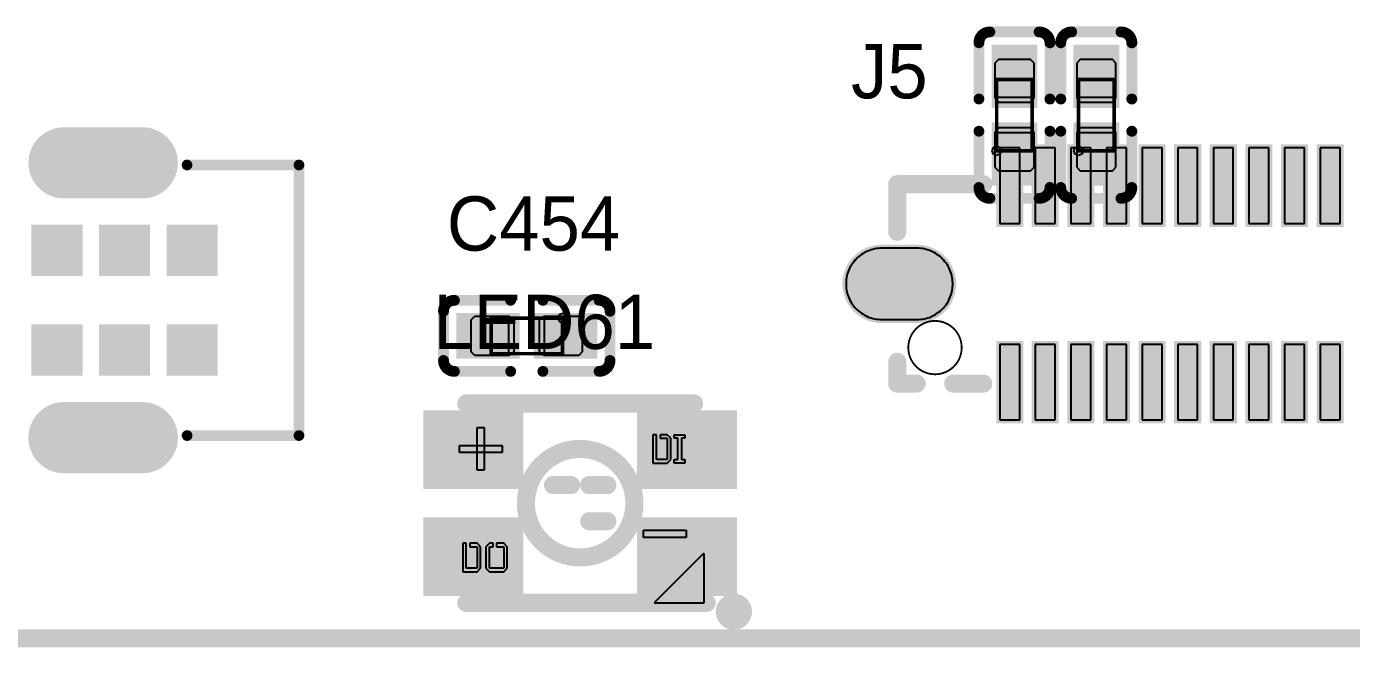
# Model space of a CAD drawing. Header units: millimetres. Extents: x 892 to 1144, y 1011 to 1123.
# Drawn here: x 1045.67 to 1064.28, y 1023.4 to 1032.12 of the extents above; entities that cross this region are included whole.
import ezdxf

# ---------------------------------------------------------------- set-up
doc = ezdxf.new("R2010")
doc.units = ezdxf.units.MM
for name, color, linetype in [('BottomLayer', 5, 'Continuous'), ('BottomOverlay', 54, 'Continuous'), ('BottomPaste', 16, 'Continuous'), ('BottomSolder', 6, 'Continuous'), ('KeepOutLayer', 6, 'Continuous'), ('Mechanical15', 56, 'Continuous'), ('Mechanical6', 56, 'Continuous'), ('MultiLayer', 9, 'Continuous'), ('TopLayer', 1, 'Continuous'), ('TopOverlay', 2, 'Continuous'), ('TopPaste', 8, 'Continuous'), ('TopSolder', 216, 'Continuous')]:
    doc.layers.add(name, color=color, linetype=linetype)

msp = doc.modelspace()

# ---------------------------------------------------------------- linework, layer by layer
at = {"layer": 'BottomLayer'}
for points, const_width in [([(1046.2, 1030.205), (1047.3, 1030.205)], 0.9), ([(1058.183, 1028.505), (1057.683, 1028.505)], 1), ([(1046.2, 1026.345), (1047.3, 1026.345)], 0.9)]:
    msp.add_lwpolyline(points, dxfattribs=dict(at, const_width=const_width))
for points, const_width in [([(1045.975, 1030.205, 1), (1046.425, 1030.205, 1)], 0.45), ([(1047.075, 1030.205, 1), (1047.525, 1030.205, 1)], 0.45), ([(1057.433, 1028.505, 1), (1057.933, 1028.505, 1)], 0.5), ([(1057.933, 1028.505, 1), (1058.433, 1028.505, 1)], 0.5), ([(1045.975, 1026.345, 1), (1046.425, 1026.345, 1)], 0.45), ([(1047.075, 1026.345, 1), (1047.525, 1026.345, 1)], 0.45)]:
    msp.add_lwpolyline(points, format="xyb", close=True, dxfattribs=dict(at, const_width=const_width))
for points in [[(1059.82, 1031.025), (1059.82, 1031.815), (1059.28, 1031.025), (1059.28, 1031.815)], [(1060.97, 1031.025), (1060.97, 1031.815), (1060.43, 1031.025), (1060.43, 1031.815)], [(1059.82, 1029.935), (1059.82, 1030.725), (1059.28, 1029.935), (1059.28, 1030.725)], [(1060.97, 1029.935), (1060.97, 1030.725), (1060.43, 1029.935), (1060.43, 1030.725)], [(1046.41, 1029.285), (1045.79, 1029.285), (1046.41, 1028.665), (1045.79, 1028.665)], [(1047.36, 1029.285), (1046.74, 1029.285), (1047.36, 1028.665), (1046.74, 1028.665)], [(1048.31, 1029.285), (1047.69, 1029.285), (1048.31, 1028.665), (1047.69, 1028.665)], [(1046.41, 1027.885), (1045.79, 1027.885), (1046.41, 1027.265), (1045.79, 1027.265)], [(1047.36, 1027.885), (1046.74, 1027.885), (1047.36, 1027.265), (1046.74, 1027.265)], [(1048.31, 1027.885), (1047.69, 1027.885), (1048.31, 1027.265), (1047.69, 1027.265)]]:
    msp.add_solid(points, dxfattribs=at)
at = {"layer": 'BottomOverlay', "const_width": 0.152}
for points in [[(1059.051, 1031.891, -0.414214), (1059.204, 1032.044)], [(1059.896, 1032.044, -0.414214), (1060.049, 1031.891)], [(1060.201, 1031.891, -0.414214), (1060.354, 1032.044)], [(1061.046, 1032.044, -0.414214), (1061.199, 1031.891)], [(1059.204, 1029.706, -0.414214), (1059.051, 1029.859)], [(1060.049, 1029.859, -0.414214), (1059.896, 1029.706)], [(1060.354, 1029.706, -0.414214), (1060.201, 1029.859)], [(1061.199, 1029.859, -0.414214), (1061.046, 1029.706)]]:
    msp.add_lwpolyline(points, format="xyb", dxfattribs=at)
for points in [[(1059.204, 1032.044), (1059.896, 1032.044)], [(1060.354, 1032.044), (1061.046, 1032.044)], [(1059.051, 1031.101), (1059.051, 1031.891)], [(1060.049, 1031.101), (1060.049, 1031.891)], [(1060.201, 1031.101), (1060.201, 1031.891)], [(1061.199, 1031.101), (1061.199, 1031.891)], [(1059.051, 1029.859), (1059.051, 1030.649)], [(1060.049, 1029.859), (1060.049, 1030.649)], [(1060.201, 1029.859), (1060.201, 1030.649)], [(1061.199, 1029.859), (1061.199, 1030.649)], [(1059.204, 1029.706), (1059.896, 1029.706)], [(1060.354, 1029.706), (1061.046, 1029.706)]]:
    msp.add_lwpolyline(points, dxfattribs=at)
at = {"layer": 'BottomOverlay', "const_width": 0.0762}
for points in [[(1059.166, 1032.044, 1), (1059.242, 1032.044, 1)], [(1059.166, 1032.044, 1), (1059.242, 1032.044, 1)], [(1059.858, 1032.044, 1), (1059.934, 1032.044, 1)], [(1059.858, 1032.044, 1), (1059.934, 1032.044, 1)], [(1060.316, 1032.044, 1), (1060.392, 1032.044, 1)], [(1060.316, 1032.044, 1), (1060.392, 1032.044, 1)], [(1061.008, 1032.044, 1), (1061.084, 1032.044, 1)], [(1061.008, 1032.044, 1), (1061.084, 1032.044, 1)], [(1059.013, 1031.891, 1), (1059.089, 1031.891, 1)], [(1059.013, 1031.891, 1), (1059.089, 1031.891, 1)], [(1060.01, 1031.891, 1), (1060.087, 1031.891, 1)], [(1060.01, 1031.891, 1), (1060.087, 1031.891, 1)], [(1060.163, 1031.891, 1), (1060.239, 1031.891, 1)], [(1060.163, 1031.891, 1), (1060.239, 1031.891, 1)], [(1061.16, 1031.891, 1), (1061.237, 1031.891, 1)], [(1061.16, 1031.891, 1), (1061.237, 1031.891, 1)], [(1059.013, 1031.101, 1), (1059.089, 1031.101, 1)], [(1060.01, 1031.101, 1), (1060.087, 1031.101, 1)], [(1060.163, 1031.101, 1), (1060.239, 1031.101, 1)], [(1061.16, 1031.101, 1), (1061.237, 1031.101, 1)], [(1059.013, 1030.649, 1), (1059.089, 1030.649, 1)], [(1060.01, 1030.649, 1), (1060.087, 1030.649, 1)], [(1060.163, 1030.649, 1), (1060.239, 1030.649, 1)], [(1061.16, 1030.649, 1), (1061.237, 1030.649, 1)], [(1059.013, 1029.859, 1), (1059.089, 1029.859, 1)], [(1059.013, 1029.859, 1), (1059.089, 1029.859, 1)], [(1060.01, 1029.859, 1), (1060.087, 1029.859, 1)], [(1060.01, 1029.859, 1), (1060.087, 1029.859, 1)], [(1060.163, 1029.859, 1), (1060.239, 1029.859, 1)], [(1060.163, 1029.859, 1), (1060.239, 1029.859, 1)], [(1061.16, 1029.859, 1), (1061.237, 1029.859, 1)], [(1061.16, 1029.859, 1), (1061.237, 1029.859, 1)], [(1059.166, 1029.706, 1), (1059.242, 1029.706, 1)], [(1059.166, 1029.706, 1), (1059.242, 1029.706, 1)], [(1059.858, 1029.706, 1), (1059.934, 1029.706, 1)], [(1059.858, 1029.706, 1), (1059.934, 1029.706, 1)], [(1060.316, 1029.706, 1), (1060.392, 1029.706, 1)], [(1060.316, 1029.706, 1), (1060.392, 1029.706, 1)], [(1061.008, 1029.706, 1), (1061.084, 1029.706, 1)], [(1061.008, 1029.706, 1), (1061.084, 1029.706, 1)]]:
    msp.add_lwpolyline(points, format="xyb", close=True, dxfattribs=at)
at = {"layer": 'BottomPaste'}
for p, q in [((1059.325, 1031.655), (1059.275, 1031.605)), ((1059.275, 1031.605), (1059.275, 1031.125)), ((1059.775, 1031.655), (1059.325, 1031.655)), ((1059.825, 1031.605), (1059.775, 1031.655)), ((1059.825, 1031.125), (1059.825, 1031.605)), ((1060.475, 1031.655), (1060.425, 1031.605)), ((1060.425, 1031.605), (1060.425, 1031.125)), ((1060.925, 1031.655), (1060.475, 1031.655)), ((1060.975, 1031.605), (1060.925, 1031.655)), ((1060.975, 1031.125), (1060.975, 1031.605)), ((1059.275, 1031.125), (1059.325, 1031.055)), ((1059.325, 1031.055), (1059.775, 1031.055)), ((1059.775, 1031.055), (1059.825, 1031.125)), ((1060.425, 1031.125), (1060.475, 1031.055)), ((1060.475, 1031.055), (1060.925, 1031.055)), ((1060.925, 1031.055), (1060.975, 1031.125)), ((1059.325, 1030.695), (1059.275, 1030.625)), ((1059.775, 1030.695), (1059.325, 1030.695)), ((1059.825, 1030.625), (1059.775, 1030.695)), ((1060.475, 1030.695), (1060.425, 1030.625)), ((1060.925, 1030.695), (1060.475, 1030.695)), ((1060.975, 1030.625), (1060.925, 1030.695)), ((1059.275, 1030.625), (1059.275, 1030.145)), ((1059.825, 1030.145), (1059.825, 1030.625)), ((1060.425, 1030.625), (1060.425, 1030.145)), ((1060.975, 1030.145), (1060.975, 1030.625)), ((1059.275, 1030.145), (1059.325, 1030.095)), ((1059.775, 1030.095), (1059.825, 1030.145)), ((1060.425, 1030.145), (1060.475, 1030.095)), ((1060.925, 1030.095), (1060.975, 1030.145)), ((1059.325, 1030.095), (1059.775, 1030.095)), ((1060.475, 1030.095), (1060.925, 1030.095))]:
    msp.add_line(p, q, dxfattribs=at)
for points in [[(1059.82, 1031.025), (1059.82, 1031.815), (1059.28, 1031.025), (1059.28, 1031.815)], [(1060.97, 1031.025), (1060.97, 1031.815), (1060.43, 1031.025), (1060.43, 1031.815)], [(1059.82, 1029.935), (1059.82, 1030.725), (1059.28, 1029.935), (1059.28, 1030.725)], [(1060.97, 1029.935), (1060.97, 1030.725), (1060.43, 1029.935), (1060.43, 1030.725)]]:
    msp.add_solid(points, dxfattribs=at)
at = {"layer": 'BottomSolder'}
for points, const_width in [([(1046.2, 1030.205), (1047.3, 1030.205)], 1), ([(1058.183, 1028.505), (1057.683, 1028.505)], 1.1), ([(1046.2, 1026.345), (1047.3, 1026.345)], 1)]:
    msp.add_lwpolyline(points, dxfattribs=dict(at, const_width=const_width))
for points, const_width in [([(1045.95, 1030.205, 1), (1046.45, 1030.205, 1)], 0.5), ([(1047.05, 1030.205, 1), (1047.55, 1030.205, 1)], 0.5), ([(1057.408, 1028.505, 1), (1057.958, 1028.505, 1)], 0.55), ([(1057.908, 1028.505, 1), (1058.458, 1028.505, 1)], 0.55), ([(1045.95, 1026.345, 1), (1046.45, 1026.345, 1)], 0.5), ([(1047.05, 1026.345, 1), (1047.55, 1026.345, 1)], 0.5)]:
    msp.add_lwpolyline(points, format="xyb", close=True, dxfattribs=dict(at, const_width=const_width))
for points in [[(1059.871, 1030.974), (1059.871, 1031.866), (1059.229, 1030.974), (1059.229, 1031.866)], [(1061.021, 1030.974), (1061.021, 1031.866), (1060.379, 1030.974), (1060.379, 1031.866)], [(1059.871, 1029.884), (1059.871, 1030.776), (1059.229, 1029.884), (1059.229, 1030.776)], [(1061.021, 1029.884), (1061.021, 1030.776), (1060.379, 1029.884), (1060.379, 1030.776)], [(1046.46, 1029.335), (1045.74, 1029.335), (1046.46, 1028.615), (1045.74, 1028.615)], [(1047.41, 1029.335), (1046.69, 1029.335), (1047.41, 1028.615), (1046.69, 1028.615)], [(1048.36, 1029.335), (1047.64, 1029.335), (1048.36, 1028.615), (1047.64, 1028.615)], [(1046.46, 1027.935), (1045.74, 1027.935), (1046.46, 1027.215), (1045.74, 1027.215)], [(1047.41, 1027.935), (1046.69, 1027.935), (1047.41, 1027.215), (1046.69, 1027.215)], [(1048.36, 1027.935), (1047.64, 1027.935), (1048.36, 1027.215), (1047.64, 1027.215)]]:
    msp.add_solid(points, dxfattribs=at)
at = {"layer": 'KeepOutLayer'}
for points, const_width in [([(1058.809, 1027.61, 1), (1058.059, 1027.61, 1)], 0.0254), ([(1058.052, 1027.61, 1), (1058.065, 1027.61, 1)], 0.0127), ([(1058.802, 1027.61, 1), (1058.815, 1027.61, 1)], 0.0127)]:
    msp.add_lwpolyline(points, format="xyb", close=True, dxfattribs=dict(at, const_width=const_width))
at = {"layer": 'KeepOutLayer', "const_width": 0.1}
msp.add_lwpolyline([(1032.725, 1023.525), (1123.925, 1023.525)], dxfattribs=at)
at = {"layer": 'Mechanical15'}
for p, q in [((1059.3, 1031.125), (1059.3, 1031.375)), ((1059.3, 1031.375), (1059.8, 1031.375)), ((1059.8, 1031.375), (1059.8, 1031.125)), ((1060.45, 1031.125), (1060.45, 1031.375)), ((1060.45, 1031.375), (1060.95, 1031.375)), ((1060.95, 1031.375), (1060.95, 1031.125)), ((1059.8, 1031.125), (1059.3, 1031.125)), ((1060.95, 1031.125), (1060.45, 1031.125)), ((1059.3, 1030.625), (1059.3, 1030.375)), ((1059.8, 1030.625), (1059.3, 1030.625)), ((1059.8, 1030.375), (1059.8, 1030.625)), ((1060.45, 1030.625), (1060.45, 1030.375)), ((1060.95, 1030.625), (1060.45, 1030.625)), ((1060.95, 1030.375), (1060.95, 1030.625)), ((1059.235, 1030.375), (1059.254, 1030.421)), ((1059.254, 1030.329), (1059.235, 1030.375)), ((1059.254, 1030.421), (1059.3, 1030.44)), ((1059.3, 1030.31), (1059.254, 1030.329)), ((1059.3, 1030.44), (1059.3, 1030.44)), ((1059.3, 1030.44), (1059.346, 1030.421)), ((1059.3, 1030.375), (1059.8, 1030.375)), ((1059.346, 1030.329), (1059.3, 1030.31)), ((1059.3, 1030.31), (1059.3, 1030.31)), ((1059.346, 1030.421), (1059.365, 1030.375)), ((1059.365, 1030.375), (1059.346, 1030.329)), ((1060.385, 1030.375), (1060.404, 1030.421)), ((1060.404, 1030.329), (1060.385, 1030.375)), ((1060.404, 1030.421), (1060.45, 1030.44)), ((1060.45, 1030.31), (1060.404, 1030.329)), ((1060.45, 1030.44), (1060.45, 1030.44)), ((1060.45, 1030.44), (1060.496, 1030.421)), ((1060.45, 1030.375), (1060.95, 1030.375)), ((1060.496, 1030.329), (1060.45, 1030.31)), ((1060.45, 1030.31), (1060.45, 1030.31)), ((1060.496, 1030.421), (1060.515, 1030.375)), ((1060.515, 1030.375), (1060.496, 1030.329)), ((1053.154, 1028.071), (1053.135, 1028.025)), ((1053.2, 1028.09), (1053.154, 1028.071)), ((1053.246, 1028.071), (1053.2, 1028.09)), ((1053.265, 1028.025), (1053.246, 1028.071)), ((1052.45, 1028.025), (1052.2, 1028.025)), ((1052.2, 1028.025), (1052.2, 1027.525)), ((1052.45, 1027.525), (1052.45, 1028.025)), ((1052.95, 1028.025), (1053.2, 1028.025)), ((1052.95, 1027.525), (1052.95, 1028.025)), ((1053.135, 1028.025), (1053.135, 1028.025)), ((1053.135, 1028.025), (1053.154, 1027.979)), ((1053.154, 1027.979), (1053.2, 1027.96)), ((1053.2, 1028.025), (1053.2, 1027.525)), ((1053.2, 1027.96), (1053.246, 1027.979)), ((1053.246, 1027.979), (1053.265, 1028.025)), ((1053.265, 1028.025), (1053.265, 1028.025)), ((1052.2, 1027.525), (1052.45, 1027.525)), ((1053.2, 1027.525), (1052.95, 1027.525))]:
    msp.add_line(p, q, dxfattribs=at)
at = {"layer": 'Mechanical15', "const_width": 0.0508}
for points in [[(1059.3, 1030.375), (1059.3, 1031.375)], [(1059.3, 1031.375), (1059.8, 1031.375)], [(1059.8, 1030.375), (1059.8, 1031.375)], [(1060.45, 1030.375), (1060.45, 1031.375)], [(1060.45, 1031.375), (1060.95, 1031.375)], [(1060.95, 1030.375), (1060.95, 1031.375)], [(1059.3, 1030.375), (1059.8, 1030.375)], [(1060.45, 1030.375), (1060.95, 1030.375)], [(1052.2, 1028.025), (1053.2, 1028.025)], [(1052.2, 1027.525), (1052.2, 1028.025)], [(1053.2, 1027.525), (1053.2, 1028.025)], [(1052.2, 1027.525), (1053.2, 1027.525)]]:
    msp.add_lwpolyline(points, dxfattribs=at)
at = {"layer": 'Mechanical15', "const_width": 0.0254}
for points in [[(1059.287, 1031.375, 1), (1059.313, 1031.375, 1)], [(1059.287, 1031.375, 1), (1059.313, 1031.375, 1)], [(1059.787, 1031.375, 1), (1059.813, 1031.375, 1)], [(1059.787, 1031.375, 1), (1059.813, 1031.375, 1)], [(1060.437, 1031.375, 1), (1060.463, 1031.375, 1)], [(1060.437, 1031.375, 1), (1060.463, 1031.375, 1)], [(1060.937, 1031.375, 1), (1060.963, 1031.375, 1)], [(1060.937, 1031.375, 1), (1060.963, 1031.375, 1)], [(1059.287, 1030.375, 1), (1059.313, 1030.375, 1)], [(1059.287, 1030.375, 1), (1059.313, 1030.375, 1)], [(1059.787, 1030.375, 1), (1059.813, 1030.375, 1)], [(1059.787, 1030.375, 1), (1059.813, 1030.375, 1)], [(1060.437, 1030.375, 1), (1060.463, 1030.375, 1)], [(1060.437, 1030.375, 1), (1060.463, 1030.375, 1)], [(1060.937, 1030.375, 1), (1060.963, 1030.375, 1)], [(1060.937, 1030.375, 1), (1060.963, 1030.375, 1)], [(1052.187, 1028.025, 1), (1052.213, 1028.025, 1)], [(1052.187, 1028.025, 1), (1052.213, 1028.025, 1)], [(1053.187, 1028.025, 1), (1053.213, 1028.025, 1)], [(1053.187, 1028.025, 1), (1053.213, 1028.025, 1)], [(1052.187, 1027.525, 1), (1052.213, 1027.525, 1)], [(1052.187, 1027.525, 1), (1052.213, 1027.525, 1)], [(1053.187, 1027.525, 1), (1053.213, 1027.525, 1)], [(1053.187, 1027.525, 1), (1053.213, 1027.525, 1)]]:
    msp.add_lwpolyline(points, format="xyb", close=True, dxfattribs=at)
at = {"layer": 'Mechanical6'}
for p, q in [((1052.003, 1025.887), (1052.003, 1026.487)), ((1052.003, 1026.487), (1052.103, 1026.487)), ((1052.103, 1026.487), (1052.103, 1025.887)), ((1051.753, 1026.137), (1051.753, 1026.237)), ((1051.753, 1026.237), (1052.353, 1026.237)), ((1052.353, 1026.237), (1052.353, 1026.137)), ((1054.522, 1026.387), (1054.472, 1026.387)), ((1054.472, 1026.387), (1054.472, 1025.987)), ((1054.522, 1026.037), (1054.522, 1026.387)), ((1054.672, 1026.387), (1054.572, 1026.387)), ((1054.572, 1026.387), (1054.572, 1026.337)), ((1054.572, 1026.337), (1054.672, 1026.337)), ((1054.722, 1026.337), (1054.672, 1026.387)), ((1054.672, 1026.337), (1054.672, 1026.037)), ((1054.722, 1026.037), (1054.722, 1026.337)), ((1054.772, 1026.337), (1054.772, 1026.387)), ((1054.772, 1026.387), (1054.922, 1026.387)), ((1054.822, 1026.337), (1054.772, 1026.337)), ((1054.822, 1026.037), (1054.822, 1026.337)), ((1054.922, 1026.337), (1054.872, 1026.337)), ((1054.872, 1026.337), (1054.872, 1026.037)), ((1054.922, 1026.387), (1054.922, 1026.337)), ((1052.353, 1026.137), (1051.753, 1026.137)), ((1054.672, 1026.037), (1054.522, 1026.037)), ((1054.672, 1025.987), (1054.722, 1026.037)), ((1054.772, 1025.987), (1054.772, 1026.037)), ((1054.772, 1026.037), (1054.822, 1026.037)), ((1054.872, 1026.037), (1054.922, 1026.037)), ((1054.922, 1026.037), (1054.922, 1025.987)), ((1052.103, 1025.887), (1052.003, 1025.887)), ((1054.472, 1025.987), (1054.672, 1025.987)), ((1054.922, 1025.987), (1054.772, 1025.987)), ((1054.339, 1024.944), (1054.339, 1025.044)), ((1054.339, 1025.044), (1054.939, 1025.044)), ((1054.939, 1024.944), (1054.339, 1024.944)), ((1054.939, 1025.044), (1054.939, 1024.944)), ((1051.851, 1024.863), (1051.801, 1024.863)), ((1051.801, 1024.863), (1051.801, 1024.463)), ((1051.851, 1024.513), (1051.851, 1024.863)), ((1052.001, 1024.863), (1051.901, 1024.863)), ((1051.901, 1024.863), (1051.901, 1024.813)), ((1051.901, 1024.813), (1052.001, 1024.813)), ((1052.051, 1024.813), (1052.001, 1024.863)), ((1052.001, 1024.813), (1052.001, 1024.513)), ((1052.051, 1024.513), (1052.051, 1024.813)), ((1052.176, 1024.863), (1052.126, 1024.813)), ((1052.126, 1024.813), (1052.126, 1024.513)), ((1052.226, 1024.863), (1052.176, 1024.863)), ((1052.176, 1024.513), (1052.176, 1024.813)), ((1052.176, 1024.813), (1052.226, 1024.813)), ((1052.226, 1024.813), (1052.226, 1024.863)), ((1052.376, 1024.863), (1052.276, 1024.863)), ((1052.276, 1024.863), (1052.276, 1024.813)), ((1052.276, 1024.813), (1052.376, 1024.813)), ((1052.426, 1024.813), (1052.376, 1024.863)), ((1052.376, 1024.813), (1052.376, 1024.513)), ((1052.426, 1024.513), (1052.426, 1024.813)), ((1055.18, 1024.715), (1054.49, 1024.025)), ((1055.19, 1024.715), (1055.18, 1024.715)), ((1055.19, 1024.025), (1055.19, 1024.715)), ((1051.801, 1024.463), (1052.001, 1024.463)), ((1052.001, 1024.513), (1051.851, 1024.513)), ((1052.001, 1024.463), (1052.051, 1024.513)), ((1052.126, 1024.513), (1052.126, 1024.513)), ((1052.126, 1024.513), (1052.176, 1024.463)), ((1052.376, 1024.513), (1052.176, 1024.513)), ((1052.176, 1024.463), (1052.376, 1024.463)), ((1052.376, 1024.463), (1052.426, 1024.513)), ((1054.49, 1024.025), (1055.19, 1024.025))]:
    msp.add_line(p, q, dxfattribs=at)
at = {"layer": 'MultiLayer'}
for points, const_width in [([(1046.2, 1030.205), (1047.3, 1030.205)], 0.9), ([(1058.183, 1028.505), (1057.683, 1028.505)], 1), ([(1046.2, 1026.345), (1047.3, 1026.345)], 0.9)]:
    msp.add_lwpolyline(points, dxfattribs=dict(at, const_width=const_width))
for points, const_width in [([(1045.975, 1030.205, 1), (1046.425, 1030.205, 1)], 0.45), ([(1047.075, 1030.205, 1), (1047.525, 1030.205, 1)], 0.45), ([(1057.433, 1028.505, 1), (1057.933, 1028.505, 1)], 0.5), ([(1057.933, 1028.505, 1), (1058.433, 1028.505, 1)], 0.5), ([(1045.975, 1026.345, 1), (1046.425, 1026.345, 1)], 0.45), ([(1047.075, 1026.345, 1), (1047.525, 1026.345, 1)], 0.45)]:
    msp.add_lwpolyline(points, format="xyb", close=True, dxfattribs=dict(at, const_width=const_width))
for points in [[(1046.41, 1029.285), (1045.79, 1029.285), (1046.41, 1028.665), (1045.79, 1028.665)], [(1047.36, 1029.285), (1046.74, 1029.285), (1047.36, 1028.665), (1046.74, 1028.665)], [(1048.31, 1029.285), (1047.69, 1029.285), (1048.31, 1028.665), (1047.69, 1028.665)], [(1046.41, 1027.885), (1045.79, 1027.885), (1046.41, 1027.265), (1045.79, 1027.265)], [(1047.36, 1027.885), (1046.74, 1027.885), (1047.36, 1027.265), (1046.74, 1027.265)], [(1048.31, 1027.885), (1047.69, 1027.885), (1048.31, 1027.265), (1047.69, 1027.265)]]:
    msp.add_solid(points, dxfattribs=at)
at = {"layer": 'TopLayer'}
for points, const_width in [([(1046.2, 1030.205), (1047.3, 1030.205)], 0.9), ([(1058.183, 1028.505), (1057.683, 1028.505)], 1), ([(1046.2, 1026.345), (1047.3, 1026.345)], 0.9)]:
    msp.add_lwpolyline(points, dxfattribs=dict(at, const_width=const_width))
for points, const_width in [([(1045.975, 1030.205, 1), (1046.425, 1030.205, 1)], 0.45), ([(1047.075, 1030.205, 1), (1047.525, 1030.205, 1)], 0.45), ([(1057.433, 1028.505, 1), (1057.933, 1028.505, 1)], 0.5), ([(1057.933, 1028.505, 1), (1058.433, 1028.505, 1)], 0.5), ([(1045.975, 1026.345, 1), (1046.425, 1026.345, 1)], 0.45), ([(1047.075, 1026.345, 1), (1047.525, 1026.345, 1)], 0.45)]:
    msp.add_lwpolyline(points, format="xyb", close=True, dxfattribs=dict(at, const_width=const_width))
for points in [[(1059.624, 1030.415), (1059.344, 1030.415), (1059.624, 1029.355), (1059.344, 1029.355)], [(1060.123, 1030.415), (1059.843, 1030.415), (1060.123, 1029.355), (1059.843, 1029.355)], [(1060.624, 1030.415), (1060.344, 1030.415), (1060.624, 1029.355), (1060.344, 1029.355)], [(1061.123, 1030.415), (1060.843, 1030.415), (1061.123, 1029.355), (1060.843, 1029.355)], [(1061.624, 1030.415), (1061.344, 1030.415), (1061.624, 1029.355), (1061.344, 1029.355)], [(1062.123, 1030.415), (1061.843, 1030.415), (1062.123, 1029.355), (1061.843, 1029.355)], [(1062.624, 1030.415), (1062.344, 1030.415), (1062.624, 1029.355), (1062.344, 1029.355)], [(1063.123, 1030.415), (1062.843, 1030.415), (1063.123, 1029.355), (1062.843, 1029.355)], [(1063.624, 1030.415), (1063.344, 1030.415), (1063.624, 1029.355), (1063.344, 1029.355)], [(1064.123, 1030.415), (1063.843, 1030.415), (1064.123, 1029.355), (1063.843, 1029.355)], [(1046.41, 1029.285), (1045.79, 1029.285), (1046.41, 1028.665), (1045.79, 1028.665)], [(1047.36, 1029.285), (1046.74, 1029.285), (1047.36, 1028.665), (1046.74, 1028.665)], [(1048.31, 1029.285), (1047.69, 1029.285), (1048.31, 1028.665), (1047.69, 1028.665)], [(1046.41, 1027.885), (1045.79, 1027.885), (1046.41, 1027.265), (1045.79, 1027.265)], [(1047.36, 1027.885), (1046.74, 1027.885), (1047.36, 1027.265), (1046.74, 1027.265)], [(1048.31, 1027.885), (1047.69, 1027.885), (1048.31, 1027.265), (1047.69, 1027.265)], [(1052.55, 1028.045), (1051.76, 1028.045), (1052.55, 1027.505), (1051.76, 1027.505)], [(1053.64, 1028.045), (1052.85, 1028.045), (1053.64, 1027.505), (1052.85, 1027.505)], [(1059.624, 1027.655), (1059.344, 1027.655), (1059.624, 1026.595), (1059.344, 1026.595)], [(1060.123, 1027.655), (1059.843, 1027.655), (1060.123, 1026.595), (1059.843, 1026.595)], [(1060.624, 1027.655), (1060.344, 1027.655), (1060.624, 1026.595), (1060.344, 1026.595)], [(1061.123, 1027.655), (1060.843, 1027.655), (1061.123, 1026.595), (1060.843, 1026.595)], [(1061.624, 1027.655), (1061.344, 1027.655), (1061.624, 1026.595), (1061.344, 1026.595)], [(1062.123, 1027.655), (1061.843, 1027.655), (1062.123, 1026.595), (1061.843, 1026.595)], [(1062.624, 1027.655), (1062.344, 1027.655), (1062.624, 1026.595), (1062.344, 1026.595)], [(1063.123, 1027.655), (1062.843, 1027.655), (1063.123, 1026.595), (1062.843, 1026.595)], [(1063.624, 1027.655), (1063.344, 1027.655), (1063.624, 1026.595), (1063.344, 1026.595)], [(1064.123, 1027.655), (1063.843, 1027.655), (1064.123, 1026.595), (1063.843, 1026.595)], [(1052.55, 1026.625), (1051.35, 1026.625), (1052.55, 1025.725), (1051.35, 1025.725)], [(1055.55, 1026.625), (1054.35, 1026.625), (1055.55, 1025.725), (1054.35, 1025.725)], [(1052.55, 1025.125), (1051.35, 1025.125), (1052.55, 1024.225), (1051.35, 1024.225)], [(1055.55, 1025.125), (1054.35, 1025.125), (1055.55, 1024.225), (1054.35, 1024.225)]]:
    msp.add_solid(points, dxfattribs=at)
at = {"layer": 'TopOverlay'}
for points, const_width in [([(1047.928, 1030.175), (1049.5, 1030.175)], 0.15), ([(1049.5, 1026.375), (1049.5, 1030.175)], 0.15), ([(1057.904, 1029.236), (1057.904, 1029.905)], 0.254), ([(1057.904, 1029.905), (1059.112, 1029.905)], 0.254), ([(1051.684, 1028.274), (1052.474, 1028.274)], 0.152), ([(1052.926, 1028.274), (1053.716, 1028.274)], 0.152), ([(1051.531, 1027.429), (1051.531, 1028.121)], 0.152), ([(1053.869, 1027.429), (1053.869, 1028.121)], 0.152), ([(1057.904, 1027.105), (1057.904, 1027.41)], 0.254), ([(1051.684, 1027.276), (1052.474, 1027.276)], 0.152), ([(1052.926, 1027.276), (1053.716, 1027.276)], 0.152), ([(1057.904, 1027.105), (1058.176, 1027.105)], 0.254), ([(1058.691, 1027.105), (1059.112, 1027.105)], 0.254), ([(1051.85, 1026.825), (1055.05, 1026.825)], 0.254), ([(1047.928, 1026.375), (1049.5, 1026.375)], 0.15), ([(1053.069, 1025.679), (1053.323, 1025.679)], 0.254), ([(1053.577, 1025.679), (1053.831, 1025.679)], 0.254), ([(1053.577, 1025.171), (1053.831, 1025.171)], 0.254), ([(1051.85, 1024.025), (1055.05, 1024.025)], 0.254), ([(1055.05, 1024.025), (1055.228, 1024.025)], 0.254), ([(925.275, 1023.525), (1143.625, 1023.525)], 0.254)]:
    msp.add_lwpolyline(points, dxfattribs=dict(at, const_width=const_width))
for points, const_width in [([(1047.891, 1030.175, 1), (1047.966, 1030.175, 1)], 0.075), ([(1049.463, 1030.175, 1), (1049.538, 1030.175, 1)], 0.075), ([(1049.463, 1030.175, 1), (1049.538, 1030.175, 1)], 0.075), ([(1057.84, 1029.905, 1), (1057.967, 1029.905, 1)], 0.127), ([(1057.84, 1029.905, 1), (1057.967, 1029.905, 1)], 0.127), ([(1059.049, 1029.905, 1), (1059.176, 1029.905, 1)], 0.127), ([(1057.84, 1029.236, 1), (1057.967, 1029.236, 1)], 0.127), ([(1051.646, 1028.274, 1), (1051.722, 1028.274, 1)], 0.0762), ([(1051.646, 1028.274, 1), (1051.722, 1028.274, 1)], 0.0762), ([(1052.436, 1028.274, 1), (1052.512, 1028.274, 1)], 0.0762), ([(1052.888, 1028.274, 1), (1052.964, 1028.274, 1)], 0.0762), ([(1053.678, 1028.274, 1), (1053.754, 1028.274, 1)], 0.0762), ([(1053.678, 1028.274, 1), (1053.754, 1028.274, 1)], 0.0762), ([(1051.493, 1028.121, 1), (1051.569, 1028.121, 1)], 0.0762), ([(1051.493, 1028.121, 1), (1051.569, 1028.121, 1)], 0.0762), ([(1053.831, 1028.121, 1), (1053.907, 1028.121, 1)], 0.0762), ([(1053.831, 1028.121, 1), (1053.907, 1028.121, 1)], 0.0762), ([(1057.84, 1027.41, 1), (1057.967, 1027.41, 1)], 0.127), ([(1051.493, 1027.429, 1), (1051.569, 1027.429, 1)], 0.0762), ([(1051.493, 1027.429, 1), (1051.569, 1027.429, 1)], 0.0762), ([(1051.646, 1027.276, 1), (1051.722, 1027.276, 1)], 0.0762), ([(1051.646, 1027.276, 1), (1051.722, 1027.276, 1)], 0.0762), ([(1052.436, 1027.276, 1), (1052.512, 1027.276, 1)], 0.0762), ([(1052.888, 1027.276, 1), (1052.964, 1027.276, 1)], 0.0762), ([(1053.678, 1027.276, 1), (1053.754, 1027.276, 1)], 0.0762), ([(1053.678, 1027.276, 1), (1053.754, 1027.276, 1)], 0.0762), ([(1053.831, 1027.429, 1), (1053.907, 1027.429, 1)], 0.0762), ([(1053.831, 1027.429, 1), (1053.907, 1027.429, 1)], 0.0762), ([(1057.84, 1027.105, 1), (1057.967, 1027.105, 1)], 0.127), ([(1057.84, 1027.105, 1), (1057.967, 1027.105, 1)], 0.127), ([(1058.113, 1027.105, 1), (1058.24, 1027.105, 1)], 0.127), ([(1058.627, 1027.105, 1), (1058.754, 1027.105, 1)], 0.127), ([(1059.049, 1027.105, 1), (1059.176, 1027.105, 1)], 0.127), ([(1051.787, 1026.825, 1), (1051.914, 1026.825, 1)], 0.127), ([(1054.987, 1026.825, 1), (1055.114, 1026.825, 1)], 0.127), ([(1047.891, 1026.375, 1), (1047.966, 1026.375, 1)], 0.075), ([(1049.463, 1026.375, 1), (1049.538, 1026.375, 1)], 0.075), ([(1049.463, 1026.375, 1), (1049.538, 1026.375, 1)], 0.075), ([(1054.212, 1025.425, 1), (1052.688, 1025.425, 1)], 0.254), ([(1053.006, 1025.679, 1), (1053.133, 1025.679, 1)], 0.127), ([(1053.26, 1025.679, 1), (1053.387, 1025.679, 1)], 0.127), ([(1053.514, 1025.679, 1), (1053.641, 1025.679, 1)], 0.127), ([(1053.768, 1025.679, 1), (1053.895, 1025.679, 1)], 0.127), ([(1052.625, 1025.425, 1), (1052.752, 1025.425, 1)], 0.127), ([(1054.149, 1025.425, 1), (1054.276, 1025.425, 1)], 0.127), ([(1053.514, 1025.171, 1), (1053.641, 1025.171, 1)], 0.127), ([(1053.768, 1025.171, 1), (1053.895, 1025.171, 1)], 0.127), ([(1051.787, 1024.025, 1), (1051.914, 1024.025, 1)], 0.127), ([(1054.987, 1024.025, 1), (1055.114, 1024.025, 1)], 0.127), ([(1054.987, 1024.025, 1), (1055.114, 1024.025, 1)], 0.127), ([(1055.164, 1024.025, 1), (1055.291, 1024.025, 1)], 0.127), ([(1055.736, 1023.901, 1), (1055.482, 1023.901, 1)], 0.254), ([(1055.418, 1023.901, 1), (1055.545, 1023.901, 1)], 0.127), ([(1055.672, 1023.901, 1), (1055.799, 1023.901, 1)], 0.127)]:
    msp.add_lwpolyline(points, format="xyb", close=True, dxfattribs=dict(at, const_width=const_width))
at = {"layer": 'TopOverlay', "const_width": 0.152}
for points in [[(1051.531, 1028.121, -0.414214), (1051.684, 1028.274)], [(1053.716, 1028.274, -0.414214), (1053.869, 1028.121)], [(1051.684, 1027.276, -0.414214), (1051.531, 1027.429)], [(1053.869, 1027.429, -0.414214), (1053.716, 1027.276)]]:
    msp.add_lwpolyline(points, format="xyb", dxfattribs=at)
at = {"layer": 'TopPaste'}
for p, q in [((1059.624, 1030.415), (1059.344, 1030.415)), ((1059.344, 1030.415), (1059.344, 1029.355)), ((1059.624, 1029.355), (1059.624, 1030.415)), ((1060.123, 1030.415), (1059.843, 1030.415)), ((1059.843, 1030.415), (1059.843, 1029.355)), ((1060.123, 1029.355), (1060.123, 1030.415)), ((1060.624, 1030.415), (1060.344, 1030.415)), ((1060.344, 1030.415), (1060.344, 1029.355)), ((1060.624, 1029.355), (1060.624, 1030.415)), ((1061.123, 1030.415), (1060.843, 1030.415)), ((1060.843, 1030.415), (1060.843, 1029.355)), ((1061.123, 1029.355), (1061.123, 1030.415)), ((1061.624, 1030.415), (1061.344, 1030.415)), ((1061.344, 1030.415), (1061.344, 1029.355)), ((1061.624, 1029.355), (1061.624, 1030.415)), ((1062.123, 1030.415), (1061.843, 1030.415)), ((1061.843, 1030.415), (1061.843, 1029.355)), ((1062.123, 1029.355), (1062.123, 1030.415)), ((1062.624, 1030.415), (1062.344, 1030.415)), ((1062.344, 1030.415), (1062.344, 1029.355)), ((1062.624, 1029.355), (1062.624, 1030.415)), ((1063.123, 1030.415), (1062.843, 1030.415)), ((1062.843, 1030.415), (1062.843, 1029.355)), ((1063.123, 1029.355), (1063.123, 1030.415)), ((1063.624, 1030.415), (1063.344, 1030.415)), ((1063.344, 1030.415), (1063.344, 1029.355)), ((1063.624, 1029.355), (1063.624, 1030.415)), ((1064.123, 1030.415), (1063.843, 1030.415)), ((1063.843, 1030.415), (1063.843, 1029.355)), ((1064.123, 1029.355), (1064.123, 1030.415)), ((1059.344, 1029.355), (1059.624, 1029.355)), ((1059.843, 1029.355), (1060.123, 1029.355)), ((1060.344, 1029.355), (1060.624, 1029.355)), ((1060.843, 1029.355), (1061.123, 1029.355)), ((1061.344, 1029.355), (1061.624, 1029.355)), ((1061.843, 1029.355), (1062.123, 1029.355)), ((1062.344, 1029.355), (1062.624, 1029.355)), ((1062.843, 1029.355), (1063.123, 1029.355)), ((1063.344, 1029.355), (1063.624, 1029.355)), ((1063.843, 1029.355), (1064.123, 1029.355)), ((1057.584, 1028.995), (1057.56, 1028.99)), ((1057.609, 1029), (1057.584, 1028.995)), ((1057.634, 1029.003), (1057.609, 1029)), ((1057.659, 1029.005), (1057.634, 1029.003)), ((1057.683, 1029.005), (1057.659, 1029.005)), ((1058.183, 1029.005), (1057.683, 1029.005)), ((1058.208, 1029.005), (1058.183, 1029.005)), ((1058.233, 1029.003), (1058.208, 1029.005)), ((1058.258, 1029), (1058.233, 1029.003)), ((1058.283, 1028.995), (1058.258, 1029)), ((1058.307, 1028.99), (1058.283, 1028.995)), ((1057.293, 1028.817), (1057.278, 1028.797)), ((1057.309, 1028.836), (1057.293, 1028.817)), ((1057.326, 1028.854), (1057.309, 1028.836)), ((1057.343, 1028.872), (1057.326, 1028.854)), ((1057.362, 1028.888), (1057.343, 1028.872)), ((1057.382, 1028.904), (1057.362, 1028.888)), ((1057.402, 1028.918), (1057.382, 1028.904)), ((1057.423, 1028.932), (1057.402, 1028.918)), ((1057.444, 1028.944), (1057.423, 1028.932)), ((1057.467, 1028.956), (1057.444, 1028.944)), ((1057.489, 1028.966), (1057.467, 1028.956)), ((1057.512, 1028.975), (1057.489, 1028.966)), ((1057.536, 1028.983), (1057.512, 1028.975)), ((1057.56, 1028.99), (1057.536, 1028.983)), ((1058.331, 1028.983), (1058.307, 1028.99)), ((1058.355, 1028.975), (1058.331, 1028.983)), ((1058.378, 1028.966), (1058.355, 1028.975)), ((1058.4, 1028.956), (1058.378, 1028.966)), ((1058.423, 1028.944), (1058.4, 1028.956)), ((1058.444, 1028.932), (1058.423, 1028.944)), ((1058.465, 1028.918), (1058.444, 1028.932)), ((1058.485, 1028.904), (1058.465, 1028.918)), ((1058.505, 1028.888), (1058.485, 1028.904)), ((1058.524, 1028.872), (1058.505, 1028.888)), ((1058.541, 1028.854), (1058.524, 1028.872)), ((1058.558, 1028.836), (1058.541, 1028.854)), ((1058.574, 1028.817), (1058.558, 1028.836)), ((1058.589, 1028.797), (1058.574, 1028.817)), ((1057.202, 1028.641), (1057.196, 1028.616)), ((1057.21, 1028.664), (1057.202, 1028.641)), ((1057.218, 1028.688), (1057.21, 1028.664)), ((1057.228, 1028.711), (1057.218, 1028.688)), ((1057.239, 1028.733), (1057.228, 1028.711)), ((1057.25, 1028.755), (1057.239, 1028.733)), ((1057.263, 1028.776), (1057.25, 1028.755)), ((1057.278, 1028.797), (1057.263, 1028.776)), ((1058.604, 1028.776), (1058.589, 1028.797)), ((1058.617, 1028.755), (1058.604, 1028.776)), ((1058.628, 1028.733), (1058.617, 1028.755)), ((1058.639, 1028.711), (1058.628, 1028.733)), ((1058.649, 1028.688), (1058.639, 1028.711)), ((1058.657, 1028.664), (1058.649, 1028.688)), ((1058.665, 1028.641), (1058.657, 1028.664)), ((1058.671, 1028.616), (1058.665, 1028.641)), ((1057.185, 1028.543), (1057.184, 1028.518)), ((1057.184, 1028.518), (1057.184, 1028.493)), ((1057.184, 1028.493), (1057.185, 1028.468)), ((1057.187, 1028.567), (1057.185, 1028.543)), ((1057.185, 1028.468), (1057.187, 1028.443)), ((1057.191, 1028.592), (1057.187, 1028.567)), ((1057.187, 1028.443), (1057.191, 1028.418)), ((1057.196, 1028.616), (1057.191, 1028.592)), ((1058.676, 1028.592), (1058.671, 1028.616)), ((1058.68, 1028.567), (1058.676, 1028.592)), ((1058.676, 1028.418), (1058.68, 1028.443)), ((1058.682, 1028.543), (1058.68, 1028.567)), ((1058.68, 1028.443), (1058.682, 1028.468)), ((1058.683, 1028.518), (1058.682, 1028.543)), ((1058.682, 1028.468), (1058.683, 1028.493)), ((1058.683, 1028.493), (1058.683, 1028.518)), ((1057.191, 1028.418), (1057.196, 1028.394)), ((1057.196, 1028.394), (1057.202, 1028.37)), ((1057.202, 1028.37), (1057.21, 1028.346)), ((1057.21, 1028.346), (1057.218, 1028.322)), ((1057.218, 1028.322), (1057.228, 1028.3)), ((1057.228, 1028.3), (1057.239, 1028.277)), ((1057.239, 1028.277), (1057.25, 1028.255)), ((1057.25, 1028.255), (1057.263, 1028.234)), ((1058.604, 1028.234), (1058.617, 1028.255)), ((1058.617, 1028.255), (1058.628, 1028.277)), ((1058.628, 1028.277), (1058.639, 1028.3)), ((1058.639, 1028.3), (1058.649, 1028.322)), ((1058.649, 1028.322), (1058.657, 1028.346)), ((1058.657, 1028.346), (1058.665, 1028.37)), ((1058.665, 1028.37), (1058.671, 1028.394)), ((1058.671, 1028.394), (1058.676, 1028.418)), ((1057.263, 1028.234), (1057.278, 1028.213)), ((1057.278, 1028.213), (1057.293, 1028.193)), ((1057.293, 1028.193), (1057.309, 1028.174)), ((1057.309, 1028.174), (1057.326, 1028.156)), ((1057.326, 1028.156), (1057.343, 1028.139)), ((1057.343, 1028.139), (1057.362, 1028.122)), ((1057.362, 1028.122), (1057.382, 1028.107)), ((1057.382, 1028.107), (1057.402, 1028.092)), ((1057.402, 1028.092), (1057.423, 1028.079)), ((1057.423, 1028.079), (1057.444, 1028.066)), ((1057.444, 1028.066), (1057.467, 1028.055)), ((1058.4, 1028.055), (1058.423, 1028.066)), ((1058.423, 1028.066), (1058.444, 1028.079)), ((1058.444, 1028.079), (1058.465, 1028.092)), ((1058.465, 1028.092), (1058.485, 1028.107)), ((1058.485, 1028.107), (1058.505, 1028.122)), ((1058.505, 1028.122), (1058.524, 1028.139)), ((1058.524, 1028.139), (1058.541, 1028.156)), ((1058.541, 1028.156), (1058.558, 1028.174)), ((1058.558, 1028.174), (1058.574, 1028.193)), ((1058.574, 1028.193), (1058.589, 1028.213)), ((1058.589, 1028.213), (1058.604, 1028.234)), ((1051.92, 1028), (1051.97, 1028.05)), ((1051.92, 1027.55), (1051.92, 1028)), ((1051.97, 1028.05), (1052.45, 1028.05)), ((1052.45, 1028.05), (1052.52, 1028)), ((1052.52, 1028), (1052.52, 1027.55)), ((1052.88, 1028), (1052.95, 1028.05)), ((1052.88, 1027.55), (1052.88, 1028)), ((1052.95, 1028.05), (1053.43, 1028.05)), ((1053.43, 1028.05), (1053.48, 1028)), ((1053.48, 1028), (1053.48, 1027.55)), ((1057.467, 1028.055), (1057.489, 1028.044)), ((1057.489, 1028.044), (1057.512, 1028.035)), ((1057.512, 1028.035), (1057.536, 1028.027)), ((1057.536, 1028.027), (1057.56, 1028.021)), ((1057.56, 1028.021), (1057.584, 1028.015)), ((1057.584, 1028.015), (1057.609, 1028.011)), ((1057.609, 1028.011), (1057.634, 1028.008)), ((1057.634, 1028.008), (1057.659, 1028.006)), ((1057.659, 1028.006), (1057.683, 1028.005)), ((1057.683, 1028.005), (1058.183, 1028.005)), ((1058.183, 1028.005), (1058.208, 1028.006)), ((1058.208, 1028.006), (1058.233, 1028.008)), ((1058.233, 1028.008), (1058.258, 1028.011)), ((1058.258, 1028.011), (1058.283, 1028.015)), ((1058.283, 1028.015), (1058.307, 1028.021)), ((1058.307, 1028.021), (1058.331, 1028.027)), ((1058.331, 1028.027), (1058.355, 1028.035)), ((1058.355, 1028.035), (1058.378, 1028.044)), ((1058.378, 1028.044), (1058.4, 1028.055)), ((1051.97, 1027.5), (1051.92, 1027.55)), ((1052.52, 1027.55), (1052.45, 1027.5)), ((1052.95, 1027.5), (1052.88, 1027.55)), ((1053.48, 1027.55), (1053.43, 1027.5)), ((1059.624, 1027.655), (1059.344, 1027.655)), ((1059.344, 1027.655), (1059.344, 1026.595)), ((1059.624, 1026.595), (1059.624, 1027.655)), ((1060.123, 1027.655), (1059.843, 1027.655)), ((1059.843, 1027.655), (1059.843, 1026.595)), ((1060.123, 1026.595), (1060.123, 1027.655)), ((1060.624, 1027.655), (1060.344, 1027.655)), ((1060.344, 1027.655), (1060.344, 1026.595)), ((1060.624, 1026.595), (1060.624, 1027.655)), ((1061.123, 1027.655), (1060.843, 1027.655)), ((1060.843, 1027.655), (1060.843, 1026.595)), ((1061.123, 1026.595), (1061.123, 1027.655)), ((1061.624, 1027.655), (1061.344, 1027.655)), ((1061.344, 1027.655), (1061.344, 1026.595)), ((1061.624, 1026.595), (1061.624, 1027.655)), ((1062.123, 1027.655), (1061.843, 1027.655)), ((1061.843, 1027.655), (1061.843, 1026.595)), ((1062.123, 1026.595), (1062.123, 1027.655)), ((1062.624, 1027.655), (1062.344, 1027.655)), ((1062.344, 1027.655), (1062.344, 1026.595)), ((1062.624, 1026.595), (1062.624, 1027.655)), ((1063.123, 1027.655), (1062.843, 1027.655)), ((1062.843, 1027.655), (1062.843, 1026.595)), ((1063.123, 1026.595), (1063.123, 1027.655)), ((1063.624, 1027.655), (1063.344, 1027.655)), ((1063.344, 1027.655), (1063.344, 1026.595)), ((1063.624, 1026.595), (1063.624, 1027.655)), ((1064.123, 1027.655), (1063.843, 1027.655)), ((1063.843, 1027.655), (1063.843, 1026.595)), ((1064.123, 1026.595), (1064.123, 1027.655)), ((1052.45, 1027.5), (1051.97, 1027.5)), ((1053.43, 1027.5), (1052.95, 1027.5)), ((1059.344, 1026.595), (1059.624, 1026.595)), ((1059.843, 1026.595), (1060.123, 1026.595)), ((1060.344, 1026.595), (1060.624, 1026.595)), ((1060.843, 1026.595), (1061.123, 1026.595)), ((1061.344, 1026.595), (1061.624, 1026.595)), ((1061.843, 1026.595), (1062.123, 1026.595)), ((1062.344, 1026.595), (1062.624, 1026.595)), ((1062.843, 1026.595), (1063.123, 1026.595)), ((1063.344, 1026.595), (1063.624, 1026.595)), ((1063.843, 1026.595), (1064.123, 1026.595))]:
    msp.add_line(p, q, dxfattribs=at)
for points in [[(1052.55, 1028.045), (1051.76, 1028.045), (1052.55, 1027.505), (1051.76, 1027.505)], [(1053.64, 1028.045), (1052.85, 1028.045), (1053.64, 1027.505), (1052.85, 1027.505)], [(1052.55, 1026.625), (1051.35, 1026.625), (1052.55, 1025.725), (1051.35, 1025.725)], [(1055.55, 1026.625), (1054.35, 1026.625), (1055.55, 1025.725), (1054.35, 1025.725)], [(1052.55, 1025.125), (1051.35, 1025.125), (1052.55, 1024.225), (1051.35, 1024.225)], [(1055.55, 1025.125), (1054.35, 1025.125), (1055.55, 1024.225), (1054.35, 1024.225)]]:
    msp.add_solid(points, dxfattribs=at)
at = {"layer": 'TopSolder'}
for points, const_width in [([(1046.2, 1030.205), (1047.3, 1030.205)], 1), ([(1058.183, 1028.505), (1057.683, 1028.505)], 1.1), ([(1046.2, 1026.345), (1047.3, 1026.345)], 1)]:
    msp.add_lwpolyline(points, dxfattribs=dict(at, const_width=const_width))
for points, const_width in [([(1045.95, 1030.205, 1), (1046.45, 1030.205, 1)], 0.5), ([(1047.05, 1030.205, 1), (1047.55, 1030.205, 1)], 0.5), ([(1057.408, 1028.505, 1), (1057.958, 1028.505, 1)], 0.55), ([(1057.908, 1028.505, 1), (1058.458, 1028.505, 1)], 0.55), ([(1045.95, 1026.345, 1), (1046.45, 1026.345, 1)], 0.5), ([(1047.05, 1026.345, 1), (1047.55, 1026.345, 1)], 0.5)]:
    msp.add_lwpolyline(points, format="xyb", close=True, dxfattribs=dict(at, const_width=const_width))
for points in [[(1059.674, 1030.465), (1059.294, 1030.465), (1059.674, 1029.305), (1059.294, 1029.305)], [(1060.173, 1030.465), (1059.793, 1030.465), (1060.173, 1029.305), (1059.793, 1029.305)], [(1060.674, 1030.465), (1060.294, 1030.465), (1060.674, 1029.305), (1060.294, 1029.305)], [(1061.173, 1030.465), (1060.793, 1030.465), (1061.173, 1029.305), (1060.793, 1029.305)], [(1061.674, 1030.465), (1061.294, 1030.465), (1061.674, 1029.305), (1061.294, 1029.305)], [(1062.173, 1030.465), (1061.793, 1030.465), (1062.173, 1029.305), (1061.793, 1029.305)], [(1062.674, 1030.465), (1062.294, 1030.465), (1062.674, 1029.305), (1062.294, 1029.305)], [(1063.173, 1030.465), (1062.793, 1030.465), (1063.173, 1029.305), (1062.793, 1029.305)], [(1063.674, 1030.465), (1063.294, 1030.465), (1063.674, 1029.305), (1063.294, 1029.305)], [(1064.173, 1030.465), (1063.793, 1030.465), (1064.173, 1029.305), (1063.793, 1029.305)], [(1046.46, 1029.335), (1045.74, 1029.335), (1046.46, 1028.615), (1045.74, 1028.615)], [(1047.41, 1029.335), (1046.69, 1029.335), (1047.41, 1028.615), (1046.69, 1028.615)], [(1048.36, 1029.335), (1047.64, 1029.335), (1048.36, 1028.615), (1047.64, 1028.615)], [(1052.601, 1028.096), (1051.709, 1028.096), (1052.601, 1027.454), (1051.709, 1027.454)], [(1053.691, 1028.096), (1052.799, 1028.096), (1053.691, 1027.454), (1052.799, 1027.454)], [(1046.46, 1027.935), (1045.74, 1027.935), (1046.46, 1027.215), (1045.74, 1027.215)], [(1047.41, 1027.935), (1046.69, 1027.935), (1047.41, 1027.215), (1046.69, 1027.215)], [(1048.36, 1027.935), (1047.64, 1027.935), (1048.36, 1027.215), (1047.64, 1027.215)], [(1059.674, 1027.705), (1059.294, 1027.705), (1059.674, 1026.545), (1059.294, 1026.545)], [(1060.173, 1027.705), (1059.793, 1027.705), (1060.173, 1026.545), (1059.793, 1026.545)], [(1060.674, 1027.705), (1060.294, 1027.705), (1060.674, 1026.545), (1060.294, 1026.545)], [(1061.173, 1027.705), (1060.793, 1027.705), (1061.173, 1026.545), (1060.793, 1026.545)], [(1061.674, 1027.705), (1061.294, 1027.705), (1061.674, 1026.545), (1061.294, 1026.545)], [(1062.173, 1027.705), (1061.793, 1027.705), (1062.173, 1026.545), (1061.793, 1026.545)], [(1062.674, 1027.705), (1062.294, 1027.705), (1062.674, 1026.545), (1062.294, 1026.545)], [(1063.173, 1027.705), (1062.793, 1027.705), (1063.173, 1026.545), (1062.793, 1026.545)], [(1063.674, 1027.705), (1063.294, 1027.705), (1063.674, 1026.545), (1063.294, 1026.545)], [(1064.173, 1027.705), (1063.793, 1027.705), (1064.173, 1026.545), (1063.793, 1026.545)], [(1052.652, 1026.727), (1051.248, 1026.727), (1052.652, 1025.623), (1051.248, 1025.623)], [(1055.652, 1026.727), (1054.248, 1026.727), (1055.652, 1025.623), (1054.248, 1025.623)], [(1052.652, 1025.227), (1051.248, 1025.227), (1052.652, 1024.123), (1051.248, 1024.123)], [(1055.652, 1025.227), (1054.248, 1025.227), (1055.652, 1024.123), (1054.248, 1024.123)]]:
    msp.add_solid(points, dxfattribs=at)

# ---------------------------------------------------------------- texts
at = {"layer": 'TopOverlay'}
for s, p in [('J5', (1057.255, 1031.111)), ('C454', (1051.577, 1028.972)), ('LED61', (1051.387, 1027.591))]:
    msp.add_text(s, height=0.762, dxfattribs=at).set_placement(p)

doc.saveas('drawing.dxf')
